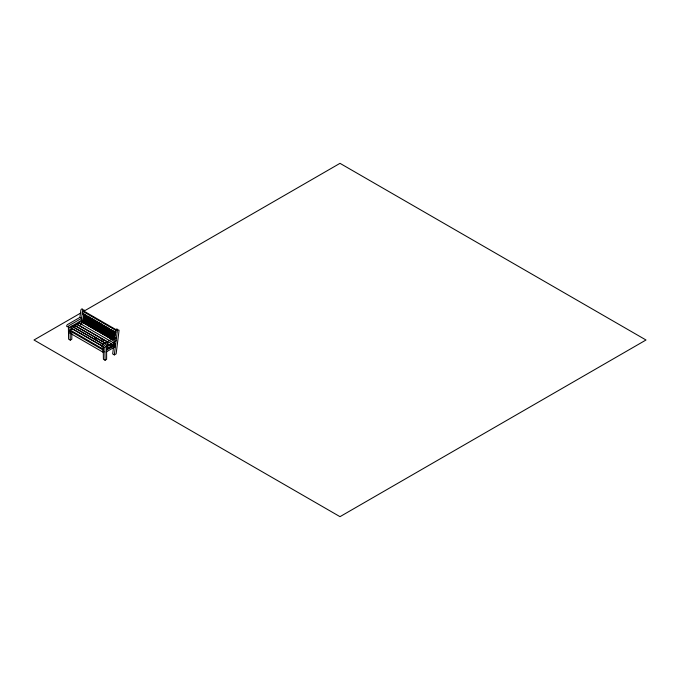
<?xml version="1.0" encoding="UTF-8"?>
<svg xmlns="http://www.w3.org/2000/svg" width="680" height="680" viewBox="0 0 680 680"><rect width="100%" height="100%" fill="white"/><g stroke="black" fill="none" stroke-linecap="round" stroke-linejoin="round"><path stroke-width="1.02" d="M108.902 347.726L108.843 348.789L106.939 349.732L106.998 348.67L108.902 347.726L106.173 346.146M111.069 346.63L109.166 347.574L109.106 348.636L111.01 347.692L111.069 346.63L107.423 344.522M79.144 323.646L79.398 321.615M79.909 317.534L80.809 310.394A1.258 0.731 -60 0 1 81.829 308.941A1.258 0.731 -60 0 1 82.569 309.697M80.801 324.606L82.467 311.346A1.258 0.731 -60 0 1 83.487 309.901A1.258 0.731 -60 0 1 84.227 310.649M82.773 322.209L83.835 313.803M113.569 346.808L112.668 353.94L114.325 354.9L116.135 353.855L119.034 330.743A1.258 0.731 -60 0 0 118.294 329.995A1.258 0.731 -60 0 0 117.274 331.449L114.325 354.9M113.951 343.749L114.333 340.688M114.588 338.649L115.617 330.488A1.258 0.731 -60 0 1 116.637 329.043A1.258 0.731 -60 0 1 117.376 329.791M106.105 351.985L114.775 346.987L114.971 345.398M112.013 338.631L82.441 321.555L81.566 321.903L81.26 324.258L82.144 323.909M115.948 331.313L115.753 332.885L82.603 313.743L82.9 311.389L83.784 311.041L116.934 330.183M83.572 322.822L84.983 314.508L83.572 322.822L82.679 322.303L84.091 313.99M82.679 322.303L83.308 320.118M83.572 318.078L83.963 315.019M84.201 323.187L85.238 315.027L86.513 315.392L85.476 323.552L84.584 323.034M84.966 319.974L85.357 316.914M85.093 323.697L86.13 315.537M85.731 324.062L86.768 315.902L88.034 316.276L86.997 324.436L85.731 324.062L86.997 324.436M86.368 321.878L86.751 318.818M86.623 324.581L87.66 316.421M88.29 316.786L89.564 317.152L88.145 325.465L87.252 324.947L88.672 316.642L88.281 319.702M87.763 323.782L88.026 321.742M88.145 325.465L89.182 317.305M89.82 317.671L91.086 318.036L89.675 326.349L88.782 325.83L90.194 317.517M88.782 325.83L89.42 323.637M89.675 321.598L90.066 318.537M89.675 326.349L90.712 318.18M90.312 326.714L91.349 318.554L92.616 318.92L91.579 327.08L90.312 326.714L91.579 327.08M91.078 323.501L91.468 320.442M91.205 327.225L92.242 319.065M94.146 319.796L92.727 328.108L91.834 327.59L93.253 319.286M92.472 325.405L92.862 322.346M92.727 328.108L93.763 319.949L92.871 319.43M94.401 320.314L95.667 320.679L94.257 328.993L93.364 328.474L94.775 320.161L94.52 322.201M93.874 327.301L94.129 325.261M94.257 328.993L95.293 320.832M97.197 321.563L95.786 329.868L94.894 329.358L96.305 321.045M94.894 329.358L95.523 327.165M95.786 325.125L96.178 322.065M95.786 329.868L96.823 321.708L95.931 321.198M98.728 322.439L97.308 330.752L96.416 330.233L97.835 321.929M97.18 327.029L97.572 323.969M97.308 330.752L98.345 322.592L97.453 322.074M98.983 322.957L100.249 323.323L98.838 331.636L97.945 331.118L99.356 322.813M98.583 328.933L98.966 325.873M98.838 331.636L99.875 323.476M100.504 323.841L101.779 324.207L100.359 332.512L99.467 332.001L100.886 323.688L100.623 325.728M99.467 332.001L100.24 328.788M100.359 332.512L101.397 324.351M100.997 332.885L102.034 324.717L102.927 325.236L101.889 333.396L100.997 332.885L102.263 333.251L103.3 325.091M101.371 332.732L101.634 330.692M102.025 327.632L102.28 325.593M104.831 325.966L103.419 334.279L102.527 333.761L103.938 325.457M103.292 330.556L103.683 327.497M103.419 334.279L104.456 326.12L103.564 325.601M106.224 327.87L104.941 335.163L104.048 334.645L105.468 326.332M104.686 332.452L105.077 329.392M104.941 335.163L106.36 326.85M105.578 335.529L106.615 327.369L107.882 327.734L106.471 336.039L105.578 335.529L106.471 331.296M106.734 329.256L106.99 327.216M106.471 336.039L107.508 327.879M109.412 328.61L108.001 336.923L107.109 336.404L108.519 328.1L108.128 331.16M107.109 336.404L107.737 334.22M108.001 336.923L109.038 328.763L108.145 328.245M109.522 337.807L110.942 329.494L109.522 337.807L108.63 337.288L109.667 329.128M109.531 333.064L109.786 331.015M110.16 338.173L111.197 330.012L112.463 330.378L111.427 338.538L110.534 338.019M110.797 335.979L111.18 332.92M111.052 338.683L112.09 330.523M112.574 339.567L111.681 339.048L112.719 330.888L113.994 331.262L112.956 339.422M112.192 337.883L112.582 334.824M112.837 332.784L113.101 330.743M112.71 338.546L113.611 331.406M113.339 338.912L114.622 331.627L114.24 334.688M114.368 338.411L115.515 332.137M114.41 343.4L114.614 341.827M77.095 325.168L77.035 324.173L78.939 322.915L109.939 340.816M104.133 351.806L103.241 352.317L70.091 333.183L70.023 329.978L71.935 328.721L103.292 346.825M115.404 343.969L115.472 344.964L113.56 346.222L113.501 345.227L115.404 343.969L112.625 342.363M80.869 312.945L34 340L340 516.664L646 340L340 163.336L83.623 311.355M81.303 320.569L69.258 327.53A1.258 0.731 -60 0 1 68.365 327.012A1.258 0.731 -60 0 1 69.258 325.465L81.583 318.35L79.925 317.39L67.6 324.513A1.258 0.731 -60 0 0 66.708 326.051A1.258 0.731 -60 0 0 67.6 326.57M74.868 326.451L74.868 325.423L76.781 324.317L107.772 342.219M80.665 324.87L81.558 324.351M70.091 333.183L70.984 332.664M68.391 327.131L68.621 339.184L70.278 340.136L71.808 339.252L71.808 333.157M116.11 340.671L104.066 347.625A1.258 0.731 -60 0 1 103.173 347.106A1.258 0.731 -60 0 1 104.066 345.559L116.391 338.445L114.733 337.493L102.408 344.607A1.258 0.731 -60 0 0 101.516 346.154A1.258 0.731 -60 0 0 102.408 346.664M111.333 346.477L113.245 345.372L113.245 346.4L111.333 347.505L111.333 346.477L107.686 344.369M103.198 347.225L103.428 359.278L105.085 360.23L106.615 359.346L106.615 346.146M82.603 313.743L83.478 313.395M87.252 324.947L88.528 325.312M91.834 327.59L93.109 327.955M93.364 328.474L94.63 328.839M96.416 330.233L97.691 330.599M97.945 331.118L99.212 331.483M102.527 333.761L103.793 334.126M104.048 334.645L105.323 335.01M108.63 337.288L109.905 337.654M82.9 311.389L116.05 330.531M105.085 326.485L105.978 327.003M83.053 322.159L83.946 322.668M89.156 325.677L90.049 326.196M95.268 329.205L96.16 329.724M99.849 331.849L100.742 332.367M107.483 336.26L108.375 336.77M81.566 321.903L112.021 339.49M114.181 344.089L115.073 344.607M77.035 324.173L108.026 342.065M110.763 343.647L113.501 345.227M110.508 343.791L113.245 345.372M101.711 339.379L103.53 340.425M110.823 344.641L113.56 346.222M113.883 346.469L114.775 346.987M74.868 325.423L105.859 343.315M105.604 343.468L74.605 325.575L72.701 326.519L103.691 344.42M94.919 338.036L96.747 339.091M106.428 345.993L109.166 347.574M72.437 326.672L103.436 344.565M71.442 328.142L102.442 346.043M70.023 329.978L103.173 349.12L103.241 352.317M70.091 330.973L103.241 350.106M71.935 328.721L71.995 329.715M104.831 347.183L105.085 360.23M70.023 327.08L70.278 340.136M71.808 326.051L71.808 329.103"/></g></svg>
